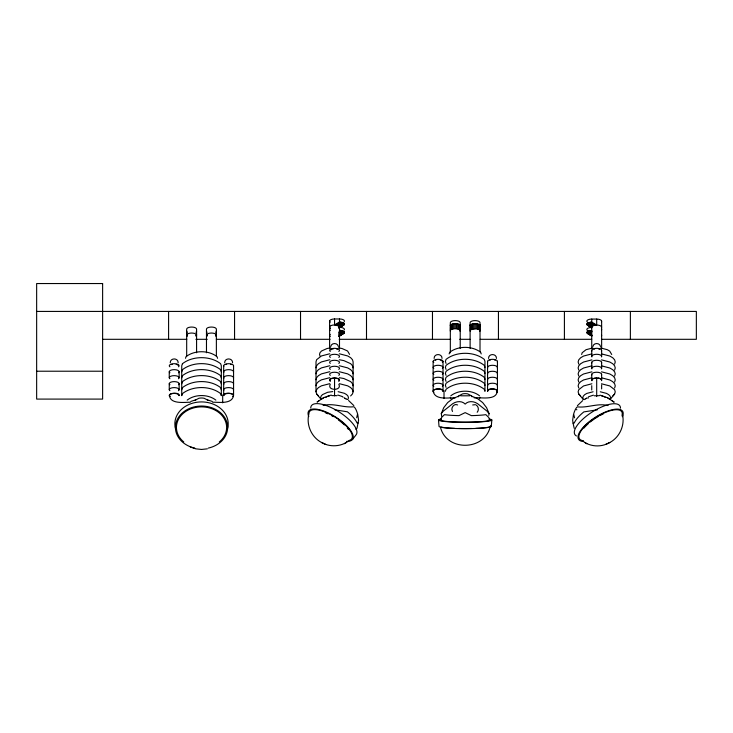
<?xml version="1.0" encoding="UTF-8"?>
<svg xmlns="http://www.w3.org/2000/svg" width="733" height="733" viewBox="0 0 733 733"><rect width="100%" height="100%" fill="white"/><g stroke="black" fill="none" stroke-linecap="round" stroke-linejoin="round"><path stroke-width="1.1" d="M357.42 414.539L356.687 417.718M491.293 426.377L491.834 420M170.239 362.78C170.074 357.658 178.321 357.658 178.156 362.78M224.665 362.78C224.5 357.658 232.746 357.658 232.581 362.78M355.798 429.208A23.896 8.75 32.5 0 0 357.035 428.2L358.584 420.156L357.741 414.356A9.969 2.373 76 0 0 353.306 406.806C343.356 407.869 333.323 402.756 323.134 405.496M434.119 358.419C433.954 353.297 442.201 353.297 442.036 358.419M488.545 358.419C488.38 353.297 496.626 353.297 496.461 358.419M488.792 415.382L489.067 413.623L486.593 407.676L482.662 402.573L477.54 398.651M315.996 367.838L316.629 365.675L318.479 363.66L321.43 361.928L329.749 359.756M315.996 373.821L316.629 371.649L318.479 369.634L321.43 367.902L329.749 365.74M315.996 379.795L316.629 377.632L318.479 375.617L321.43 373.885L329.749 371.713M315.996 385.778L316.629 383.616L318.479 381.591L321.43 379.859L329.749 377.697M332.755 391.569L327.596 392.302L322.502 394.601L321.109 396.113L320.633 397.735L321.109 399.357L316.629 393.923L315.996 391.752L316.629 389.589L318.479 387.574L321.43 385.842L329.749 383.68M347.992 399.357L348.468 397.735L347.992 396.113L346.599 394.601L344.391 393.3L338.151 391.679M339.352 353.782L347.671 355.945L350.621 357.677L352.472 359.692L353.104 361.864L353.104 391.752L352.472 393.923L350.621 395.939M581.663 354.488L582.176 352.738L586.061 349.696L592.795 347.946M614.611 364.127L615.244 361.965L614.611 359.802L612.761 357.786L609.81 356.046L601.491 353.883M614.611 370.11L615.244 367.948L614.611 365.776L612.761 363.76L609.81 362.029L601.491 359.866M614.611 376.084L615.244 373.922L614.611 371.759L612.761 369.744L609.81 368.012L601.491 365.84M614.611 382.067L615.244 379.905L614.611 377.733L612.761 375.717L609.81 373.986L601.491 371.823M614.611 388.041L615.244 385.879L614.611 383.716L612.761 381.701L609.81 379.969L601.491 377.797M600.29 391.779L606.53 393.401L608.738 394.702L610.131 396.214L610.607 397.836L610.131 399.458L614.611 394.024L615.244 391.862L614.611 389.69L609.81 385.943L601.491 383.78M190.305 402.243C184.597 402.179 169.68 404.57 169.415 394.968L169.909 394.464A4.948 2.089 0 0 1 175.48 393.493A4.948 2.089 0 0 1 179.145 395.518M169.909 396.562A4.948 2.089 0 0 1 169.415 396.058L169.909 394.464M195.922 336.172L196.581 334.23M196.417 335.668L196.581 335.128A4.948 2.089 0 0 0 191.634 333.039A4.948 2.089 0 0 0 186.686 335.128L187.355 336.172M215.713 336.172L216.372 334.23M216.208 335.668L216.372 335.128A4.948 2.089 0 0 0 211.425 333.039A4.948 2.089 0 0 0 206.477 335.128L207.146 336.172M330.73 346.498C331.444 342.549 337.656 342.549 338.371 346.498M344.281 321.604A4.948 2.089 0 0 0 339.498 318.974L334.55 318.974L334.55 324.948L339.498 321.961L343.786 323.006L344.281 324.591L338.838 328.091L339.498 327.037L338.838 325.993L334.55 324.948A4.948 2.089 0 0 0 330.262 328.091M339.333 335.943L338.838 334.358L343.786 331.371L344.281 332.956L338.838 336.447L344.281 332.956M450.328 325.69L450.493 325.15C453.003 322.996 457.539 322.996 460.049 325.15L460.223 325.69M470.119 325.69L470.284 325.15C472.794 322.996 477.33 322.996 479.84 325.15L480.014 325.69M487.766 391.266A4.939 2.08 3.1 0 1 491.247 388.866A4.939 2.08 3.1 0 1 497.286 390.607L497.286 391.688A4.939 2.08 3.1 0 1 496.791 392.173L497.45 391.156L497.45 361.406M591.577 327.688L586.959 324.701L587.454 323.106L591.742 322.062L596.689 325.058A4.948 2.089 0 0 1 601.463 327.688M591.577 336.053L586.794 332.516L588.242 331.041L591.742 330.427M587.454 322.208A4.948 2.089 0 0 1 591.742 319.075L596.689 319.075L596.689 325.058L593.189 325.663L591.742 327.147L591.742 348.743M586.959 333.057L591.907 336.053L591.907 334.972L586.959 331.976M592.869 346.498C593.583 342.549 599.796 342.549 600.51 346.498M185.504 358.29L186.045 356.65C194.401 350.09 208.667 350.09 217.014 356.65L217.564 358.29M181.738 371.741L182.416 369.716C192.724 361.616 210.344 361.616 220.651 369.716L221.32 371.741M181.738 377.724L182.416 375.69C192.724 367.599 210.344 367.599 220.651 375.69L221.32 377.724M181.738 383.698L182.416 381.673C192.724 373.573 210.344 373.573 220.651 381.673L221.32 383.698M181.738 389.681L182.416 387.656C192.724 379.557 210.344 379.557 220.651 387.656L221.32 389.681M449.137 353.929L449.686 352.289C458.033 345.729 472.299 345.729 480.656 352.289L481.196 353.929M445.38 391.303L446.049 389.269C456.357 381.178 473.976 381.178 484.284 389.269L484.962 391.303L484.962 361.406L484.284 359.372C473.976 351.281 456.357 351.281 446.049 359.372L445.38 361.406L446.049 363.431M479.501 398.798L480.014 397.277M441.678 416.262L441.275 413.623L443.74 407.676L447.671 402.573L452.802 398.651M490.258 426.377C485.026 450.96 446.617 451.812 440.506 427.412M440.432 420L441.678 417.361L444.473 414.658A23.896 2.08 0 0 0 458.986 415.629L465.171 412.624L471.356 415.629A23.896 2.08 0 0 0 485.86 414.658L488.654 417.361L489.91 420A24.739 2.153 0 0 1 465.171 422.153A24.739 2.153 0 0 1 440.432 420L441.275 419.441M330.262 384.358C326.716 390.946 342.384 390.946 338.838 384.358M477.192 412.267C479.116 410.196 478.585 406.531 476.193 405.056M352.5 439.47L356.156 434.742A26.672 9.758 32.5 0 0 336.859 410.553A26.672 9.758 32.5 0 0 310.746 408.07M441.275 413.623L443.282 411.158L452.802 403.645A9.969 8.045 -32.2 0 1 465.171 404.094A9.969 8.045 32.2 0 1 477.54 403.645L487.051 411.158L489.067 413.623M577.402 405.688L582.671 400.612M612.761 396.04L614.611 394.024M195.922 335.274L196.417 334.77M215.713 335.274L216.208 334.77M496.791 392.201L497.286 391.697M187.199 400.117C194.923 394.042 208.145 394.042 215.868 400.117M450.832 395.756C458.556 389.681 471.777 389.681 479.501 395.756M195.161 400.255L198.89 398.276A5.644 2.382 0 0 1 204.159 398.276L207.897 400.245M329.474 395.866L323.959 397.515L317.059 402.06L319.121 400.704M321.457 442.439C330.061 447.551 341.761 446.754 349.458 440.331A25.087 9.181 32.5 0 0 336.264 417.883A25.087 9.181 32.5 0 0 308.914 413.806C305.881 425.25 311.937 438.224 322.758 443.053M322.108 398.725L323.959 397.515M344.382 443.676L346.333 442.402M335.833 325.021L340.781 322.034M337.024 325.232L341.972 322.236M338.05 325.562L342.998 322.575M338.838 325.993L343.786 323.006M339.333 326.497L344.281 323.51M344.446 324.05L339.498 327.037L339.498 348.642M338.673 327.853L343.786 325.095M339.333 327.578L344.281 324.591M339.132 331.389L340.781 330.4L343.786 331.371M338.673 332.599L341.972 330.601M338.875 333.433L342.998 330.94M339.333 334.862L344.281 331.875M339.498 335.402L344.446 332.416M338.673 336.218L343.786 333.46M584.009 399.641L586.684 398.211M608.482 443.153C619.303 438.325 625.359 425.351 622.326 413.916M472.684 404.955L475.396 404.689M460.049 331.307A4.948 2.089 0 0 0 460.223 330.766L460.049 330.226C457.667 328.1 453.69 328.292 450.987 329.722L450.987 324.637M479.84 331.307A4.948 2.089 0 0 0 480.014 330.766L479.345 329.722L476.34 328.75L470.778 329.722L470.778 324.637M584.907 442.512C591.769 446.727 601.133 447.075 608.271 443.236M585.447 398.798L586.886 398.138M605.568 444.491L609.783 442.54M453.223 398.376L458.986 396.049M190.818 401.464L195.986 399.714M331.243 395.041L326.588 396.626A5.644 2.382 0 0 0 326.011 397.359M593.382 395.151L588.727 396.727A5.644 2.382 0 0 0 588.15 398.221M330.665 347.845L327.037 348.523L321.54 350.997L320.037 352.637L319.524 354.387L320.037 356.137M329.749 353.782L321.43 355.945L316.629 359.692L315.996 361.864L315.996 391.752M591.888 353.883L583.569 356.046L580.618 357.786L578.768 359.802L578.135 361.965L578.768 364.127M591.888 359.866L583.569 362.029L580.618 363.76L578.768 365.776L578.135 367.948L578.768 370.11M591.888 365.84L583.569 368.012L580.618 369.744L578.768 371.759L578.135 373.922L578.768 376.084M591.888 371.823L583.569 373.986L580.618 375.717L578.768 377.733L578.135 379.905L578.768 382.067M591.888 377.797L583.569 379.969L580.618 381.701L578.768 383.716L578.135 385.879L578.768 388.041M591.888 383.78L583.569 385.943L578.768 389.69L578.135 391.862L578.768 394.024L583.248 399.458L582.772 397.836L583.248 396.214L584.641 394.702L586.849 393.401L593.089 391.779M597.395 409.802L583.844 411.9A23.896 8.75 -32.5 0 0 574.205 423.078L573.078 423.161L572.656 420.256L573.499 414.457A9.969 2.373 -76 0 1 577.934 406.907C587.884 407.979 597.917 402.857 608.106 405.596M207.357 448.825L201.529 449.457L195.711 448.825L190.287 446.983M460.636 395.802L469.697 395.802M338.829 380.858A4.939 1.86 0 0 0 335.833 378.127L333.268 378.136A4.939 1.86 0 0 0 330.271 380.858M601.463 380.702A4.948 2.089 0 0 0 599.163 378.347L595.407 378.136A4.939 1.86 0 0 0 591.916 380.409M338.838 381.206A4.948 2.089 0 0 0 335.833 378.136L333.268 378.136A4.948 2.089 0 0 0 330.262 381.206M599.163 378.347L595.407 378.136A4.948 2.089 0 0 0 591.907 380.702M594.261 395.783L599.365 395.692M36.65 311.424L696.35 311.424L696.35 339.306L601.949 339.306M102.62 339.306L186.787 339.306M195.885 339.306L207.265 339.306M216.363 339.306L330.107 339.306M339.205 339.306L450.667 339.306M459.765 339.306L470.009 339.306M480.243 339.306L591.705 339.306M36.65 371.219L102.62 371.219M455.175 397.882C448.972 397.396 434.916 400.694 433.13 391.156L433.13 361.406M474.159 397.882C479.639 396.901 497.047 401.327 497.286 390.616A4.948 2.089 0 0 0 491.861 389.076A4.948 2.089 0 0 0 487.555 391.156L487.555 361.406M212.634 402.243C218.691 401.986 231.967 404.653 233.57 395.518L233.57 365.767M331.875 395.591L336.978 395.683M339.498 330.326L340.781 330.4M358.162 423.06L357.035 422.978A23.896 8.75 32.5 0 0 347.396 411.799L334.853 409.82M576.385 409.646L576.889 409.765M600.574 347.946L607.318 349.696L609.7 351.107L611.716 354.488M338.444 347.845L342.064 348.523L347.57 350.997L349.577 354.387M339.352 359.756L343.832 360.599L350.621 363.66L352.472 365.675L353.104 367.838M339.352 365.74L347.671 367.902L350.621 369.634L352.472 371.649L353.104 373.821M339.352 371.713L347.671 373.885L350.621 375.617L352.472 377.632L353.104 379.795M339.352 377.697L343.832 378.53L350.621 381.591L352.472 383.616L353.104 385.778M339.352 383.68L347.671 385.842L350.621 387.574L352.472 389.589L353.104 391.752M599.97 395.142L604.643 396.718A5.644 2.382 0 0 1 605.22 397.451M337.831 395.041L342.503 396.617A5.644 2.382 0 0 1 343.09 397.35M601.766 395.967L607.281 397.616L609.132 398.825M589.268 325.965L587.454 325.205M207.082 399.714L212.249 401.464M471.356 396.049L477.119 398.376M344.354 398.037L347.231 399.54M322.969 443.126L325.672 444.381M344.556 398.111L345.793 398.697M587.454 333.561L591.742 335.824M457.612 404.955C453.993 402.921 450.319 408.308 452.508 411.451M590.459 322.135L595.407 325.122M589.268 322.346L594.216 325.333M588.242 322.676L593.189 325.663M587.454 323.106L592.401 326.103M586.959 323.61L591.907 326.606M586.794 324.151L591.907 327.688L586.959 324.701M590.459 330.501L592.108 331.499M589.268 330.711L591.742 332.205M588.242 331.041L591.54 333.029M587.454 331.472L591.577 333.964M586.794 332.516L591.742 335.512M612.119 400.804L614.181 402.16L607.281 397.616M581.782 440.432L586.858 443.786M489.067 419.441L489.91 420M348.569 400.502L353.837 405.578M206.477 334.23L207.146 335.274M186.686 334.23L187.355 335.274M578.768 394.024L580.618 396.04M316.629 393.923L318.479 395.939M574.553 417.837L573.82 414.658M484.962 367.38L484.284 365.355C473.976 357.255 456.357 357.255 446.049 365.355L445.38 367.38L446.049 369.414M484.962 373.363L484.284 371.329C473.976 363.238 456.357 363.238 446.049 371.329L445.38 373.363L446.049 375.388M484.962 379.337L484.284 377.312C473.976 369.212 456.357 369.212 446.049 377.312L445.38 379.337L446.049 381.371M484.962 385.32L484.284 383.295C473.976 375.195 456.357 375.195 446.049 383.295L445.38 385.32L446.049 387.354M450.328 397.277L450.832 398.798M169.25 395.518L169.415 396.049A4.939 2.08 -3.1 0 0 169.909 396.535M573.078 423.161L574.205 428.31M438.499 420L439.04 426.377A26.122 2.272 0 0 0 468.579 428.631A26.122 2.272 0 0 0 490.404 425.791M630.38 311.424L630.38 339.306M601.637 321.164L601.637 348.743M601.637 350.411L601.637 356.394M601.637 362.368L601.637 368.351M601.637 374.325L601.637 380.161M601.637 384.962L601.637 388.921M596.689 378.072L596.689 396.553M591.742 319.075L591.742 322.062M591.742 350.411L591.742 356.394M591.742 362.368L591.742 368.351M591.742 374.325L591.742 380.161M591.742 385.686L591.742 390.002M564.41 311.424L564.41 339.306M498.44 311.424L498.44 339.306M480.014 351.721L480.014 322.694A4.948 2.089 0 0 0 475.066 320.605A4.948 2.089 0 0 0 470.119 322.694L470.119 348.413M479.84 325.15L479.84 330.226M479.345 324.637L479.345 329.722M478.557 324.206L478.557 329.291M477.54 323.876L477.54 328.952M476.34 323.665L476.34 328.75M475.066 323.592L475.066 328.677M473.784 323.665L473.784 328.75M472.593 323.876L472.593 328.952M471.566 324.206L471.566 329.291M470.284 325.15L470.119 330.766A4.948 2.089 0 0 0 470.284 331.307M460.223 348.413L460.223 322.694A4.948 2.089 0 0 0 455.275 320.605A4.948 2.089 0 0 0 450.328 322.694L450.328 352.83M460.049 325.15L460.049 330.226M459.554 324.637L459.554 329.722M458.766 324.206L458.766 329.291M457.749 323.876L457.749 328.952M456.549 323.665L456.549 328.75M455.275 323.592L455.275 328.677M453.993 323.665L453.993 328.75M452.802 323.876L452.802 328.952M451.775 324.206L451.775 329.291M450.493 325.15L450.328 330.766A4.948 2.089 0 0 0 450.493 331.307M444.015 390.57L444.015 398.477M443.025 361.406L443.025 391.156A4.948 2.089 0 0 0 438.719 389.076A4.948 2.089 0 0 0 433.295 390.616L433.295 391.697A4.948 2.089 0 0 0 433.789 392.201M432.47 311.424L432.47 339.306M366.5 311.424L366.5 339.306M339.498 318.974L339.498 321.961M334.55 378.072L334.55 395.893M329.603 321.063L329.603 348.642M300.53 311.424L300.53 339.306M234.56 311.424L234.56 339.306M223.675 365.767L223.675 395.518A4.948 2.089 0 0 1 227.981 393.438A4.948 2.089 0 0 1 233.406 394.977L233.406 396.058A4.948 2.089 0 0 1 232.911 396.562A4.939 2.08 3.1 0 0 233.406 396.049L233.406 394.968A4.939 2.08 3.1 0 0 227.367 393.227A4.939 2.08 3.1 0 0 223.886 395.628M222.685 394.931L222.685 402.838M216.372 356.082L216.372 329.154A4.948 2.089 0 0 0 211.425 327.055A4.948 2.089 0 0 0 206.477 329.154L206.477 352.775M206.651 334.77L206.651 335.668M196.581 352.775L196.581 329.154A4.948 2.089 0 0 0 191.634 327.055A4.948 2.089 0 0 0 186.686 329.154L186.686 356.082M186.86 334.77L186.86 335.668M179.145 371.741L179.145 377.724M179.145 383.698L179.145 389.681M169.25 371.741L169.25 377.724M169.25 383.698L169.25 389.681M168.59 311.424L168.59 339.306M596.689 319.075A4.948 2.089 0 0 1 601.463 321.705M601.463 334.972A4.948 2.089 0 0 1 601.463 336.053M587.454 330.574A4.948 2.089 0 0 1 591.742 327.44M601.463 328.989A4.948 2.089 0 0 1 601.463 330.07M597.972 378.127A4.939 1.86 0 0 1 601.454 380.409M591.907 356.934A4.948 2.089 0 0 1 596.689 354.296A4.948 2.089 0 0 1 601.463 356.934M591.907 362.908A4.948 2.089 0 0 1 596.689 360.279A4.948 2.089 0 0 1 601.463 362.908M591.907 350.951A4.948 2.089 0 0 1 596.689 348.322A4.948 2.089 0 0 1 601.463 350.951M591.907 368.891A4.948 2.089 0 0 1 596.689 366.262A4.948 2.089 0 0 1 601.463 368.891M591.907 374.865A4.948 2.089 0 0 1 596.689 372.236A4.948 2.089 0 0 1 601.463 374.865M593.886 349.229A3.958 1.677 0 0 1 594.71 348.963M598.669 348.963A3.958 1.677 0 0 1 599.484 349.229M583.358 440.762A25.087 9.181 -32.5 0 1 595.434 417.682A25.087 9.181 -32.5 0 1 621.996 415.932M576.468 435.979A26.672 9.758 -32.5 0 1 592.392 411.873A26.672 9.758 -32.5 0 1 620.494 408.171M583.587 441.468A26.122 9.566 -32.5 0 1 595.453 417.224A26.122 9.566 -32.5 0 1 622.445 416.711M583.954 428.09A23.749 8.695 -32.5 0 1 588.507 423.491M590.312 421.97A23.749 8.695 -32.5 0 1 594.417 418.946M595.269 418.378A23.749 8.695 -32.5 0 1 598.806 416.225M600.593 415.245A23.749 8.695 -32.5 0 1 603.277 413.925M442.814 391.266A4.939 2.08 -3.1 0 0 439.333 388.866A4.939 2.08 -3.1 0 0 433.295 390.607L433.295 391.688A4.939 2.08 -3.1 0 0 433.789 392.173M480.014 324.792A4.948 2.089 0 0 1 479.84 325.333M470.284 325.333A4.948 2.089 0 0 1 470.119 324.792M460.223 324.792A4.948 2.089 0 0 1 460.049 325.333M450.493 325.333A4.948 2.089 0 0 1 450.328 324.792M487.72 367.92A4.948 2.089 0 0 1 492.503 365.291A4.948 2.089 0 0 1 497.286 367.92M487.72 373.903A4.948 2.089 0 0 1 492.503 371.274A4.948 2.089 0 0 1 497.286 373.903M487.72 361.946A4.948 2.089 0 0 1 492.503 359.317A4.948 2.089 0 0 1 497.286 361.946M487.72 379.886A4.948 2.089 0 0 1 492.503 377.248A4.948 2.089 0 0 1 497.286 379.886M487.72 385.86A4.948 2.089 0 0 1 492.503 383.231A4.948 2.089 0 0 1 497.286 385.86M433.789 374.407A4.948 2.089 0 0 1 438.077 371.274A4.948 2.089 0 0 1 442.365 374.407M433.789 380.39A4.948 2.089 0 0 1 438.077 377.248A4.948 2.089 0 0 1 442.365 380.39M433.789 386.364A4.948 2.089 0 0 1 438.077 383.231A4.948 2.089 0 0 1 442.365 386.364M489.708 360.224A3.958 1.677 0 0 1 490.524 359.958M494.482 359.958A3.958 1.677 0 0 1 495.297 360.224M433.789 362.45A4.948 2.089 0 0 1 438.077 359.317A4.948 2.089 0 0 1 442.365 362.45M433.789 368.433A4.948 2.089 0 0 1 438.077 365.291A4.948 2.089 0 0 1 442.365 368.433M435.283 360.224A3.958 1.677 0 0 1 436.098 359.958M440.057 359.958A3.958 1.677 0 0 1 440.872 360.224M441.504 360.572A3.958 1.677 0 0 1 441.898 360.975M489.406 426.945A25.087 2.19 0 0 1 475.772 428.356M471.658 428.484A25.087 2.19 0 0 1 458.675 428.484M454.561 428.356A25.087 2.19 0 0 1 440.927 426.945M489.332 419.01A26.672 2.327 0 0 1 465.171 422.318A26.672 2.327 0 0 1 441 419.01M471.997 396.8A10.601 4.48 0 0 0 471.53 395.884L467.791 393.914A5.644 2.382 0 0 0 462.523 393.914L458.794 395.893A10.601 4.48 0 0 0 458.336 396.81M330.262 336.447A4.948 2.089 0 0 1 330.262 334.358M330.262 330.473A4.948 2.089 0 0 1 330.262 328.384M339.498 327.33A4.948 2.089 0 0 1 344.281 329.969M330.262 322.108A4.948 2.089 0 0 1 334.55 318.974M330.262 369.395A4.948 2.089 0 0 1 334.55 366.262A4.948 2.089 0 0 1 338.838 369.395M330.262 375.369A4.948 2.089 0 0 1 334.55 372.236A4.948 2.089 0 0 1 338.838 375.369M330.262 363.412A4.948 2.089 0 0 1 334.55 360.279A4.948 2.089 0 0 1 338.838 363.412M330.262 357.438A4.948 2.089 0 0 1 334.55 354.296A4.948 2.089 0 0 1 338.838 357.438M330.262 351.455A4.948 2.089 0 0 1 334.55 348.322A4.948 2.089 0 0 1 338.838 351.455M330.73 349.98A3.958 1.677 0 0 1 331.124 349.577M331.756 349.229A3.958 1.677 0 0 1 333.524 348.798M336.529 348.963A3.958 1.677 0 0 1 337.354 349.229M308.795 416.601A26.122 9.566 32.5 0 1 336.502 417.581A26.122 9.566 32.5 0 1 346.645 441.358M325.324 412.697A23.749 8.695 32.5 0 1 327.963 413.824M331.536 415.62A23.749 8.695 32.5 0 1 333.332 416.637M338.518 420.027A23.749 8.695 32.5 0 1 344.409 424.929M347.286 427.99A23.749 8.695 32.5 0 1 348.459 429.483M216.372 331.243A4.948 2.089 0 0 1 215.713 332.287M207.146 332.287A4.948 2.089 0 0 1 206.477 331.243M196.581 331.243A4.948 2.089 0 0 1 195.922 332.287M187.355 332.287A4.948 2.089 0 0 1 186.686 331.243M169.415 394.968A4.939 2.08 -3.1 0 1 175.453 393.227A4.939 2.08 -3.1 0 1 178.934 395.628M169.909 372.785A4.948 2.089 0 0 1 174.197 369.652A4.948 2.089 0 0 1 178.486 372.785M169.909 378.769A4.948 2.089 0 0 1 174.197 375.635A4.948 2.089 0 0 1 178.486 378.769M169.909 366.812A4.948 2.089 0 0 1 174.197 363.678A4.948 2.089 0 0 1 178.486 366.812M169.909 384.752A4.948 2.089 0 0 1 174.197 381.609A4.948 2.089 0 0 1 178.486 384.752M169.909 390.726A4.948 2.089 0 0 1 174.197 387.592A4.948 2.089 0 0 1 178.486 390.726M223.84 378.265A4.948 2.089 0 0 1 228.623 375.635A4.948 2.089 0 0 1 233.406 378.265M223.84 384.248A4.948 2.089 0 0 1 228.623 381.609A4.948 2.089 0 0 1 233.406 384.248M223.84 390.222A4.948 2.089 0 0 1 228.623 387.592A4.948 2.089 0 0 1 233.406 390.222M171.403 364.585A3.958 1.677 0 0 1 172.218 364.319M176.177 364.319A3.958 1.677 0 0 1 176.992 364.585M177.624 364.933A3.958 1.677 0 0 1 178.018 365.336M223.84 372.282A4.948 2.089 0 0 1 228.623 369.652A4.948 2.089 0 0 1 233.406 372.282M223.84 366.308A4.948 2.089 0 0 1 228.623 363.678A4.948 2.089 0 0 1 233.406 366.308M225.828 364.585A3.958 1.677 0 0 1 226.644 364.319M230.602 364.319A3.958 1.677 0 0 1 231.417 364.585M183.791 441.972A25.087 20.551 0 0 1 183.791 412.899A25.087 20.551 0 0 1 219.277 412.899A25.087 20.551 0 0 1 219.277 441.972M175.773 429.419A26.672 21.843 0 0 1 201.529 401.913A26.672 21.843 0 0 1 227.294 429.419M194.767 448.101A26.122 21.404 0 0 1 180.135 415.162A26.122 21.404 0 0 1 222.933 415.162A26.122 21.404 0 0 1 208.291 448.101M182.416 363.733L181.738 365.767L181.738 395.664L182.416 393.63C192.724 385.54 210.344 385.54 220.651 393.63L221.32 395.664L221.32 365.767L220.651 363.733C210.344 355.642 192.724 355.642 182.416 363.733M102.62 283.543L36.65 283.543L36.65 399.091L102.62 399.091L102.62 283.543"/></g></svg>
